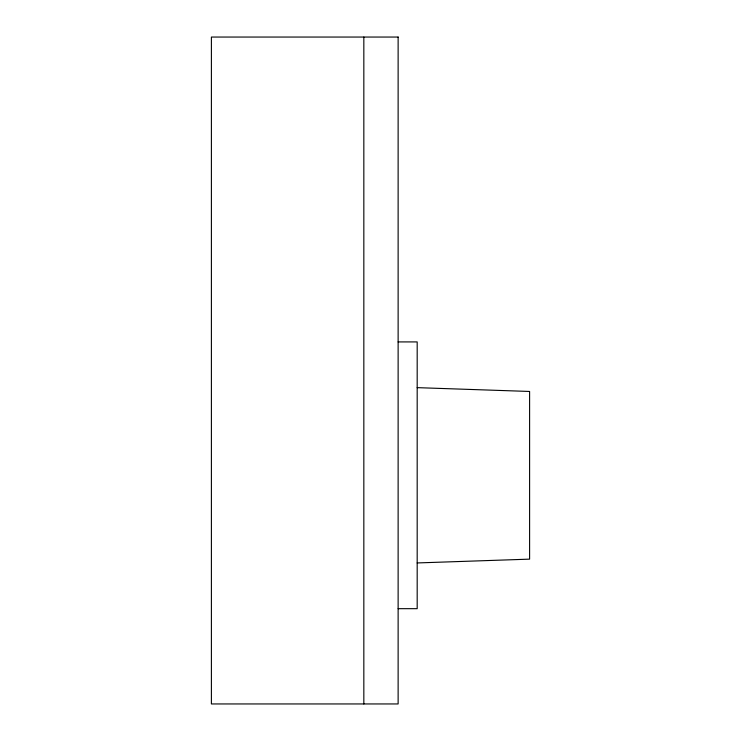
<?xml version="1.0" encoding="UTF-8"?>
<svg xmlns="http://www.w3.org/2000/svg" width="741" height="741" viewBox="0 0 741 741"><rect width="100%" height="100%" fill="white"/><g stroke="black" fill="none" stroke-linecap="round" stroke-linejoin="round"><path stroke-width="1.11" d="M417.183 562.947L529.602 559.14L529.602 391.461L417.183 387.645M398.13 341.916L417.183 341.916L417.183 608.676L398.13 608.676M363.831 37.05L363.831 703.95M398.13 37.05L211.398 37.05L211.398 703.95L398.13 703.95L398.13 37.05"/></g></svg>
